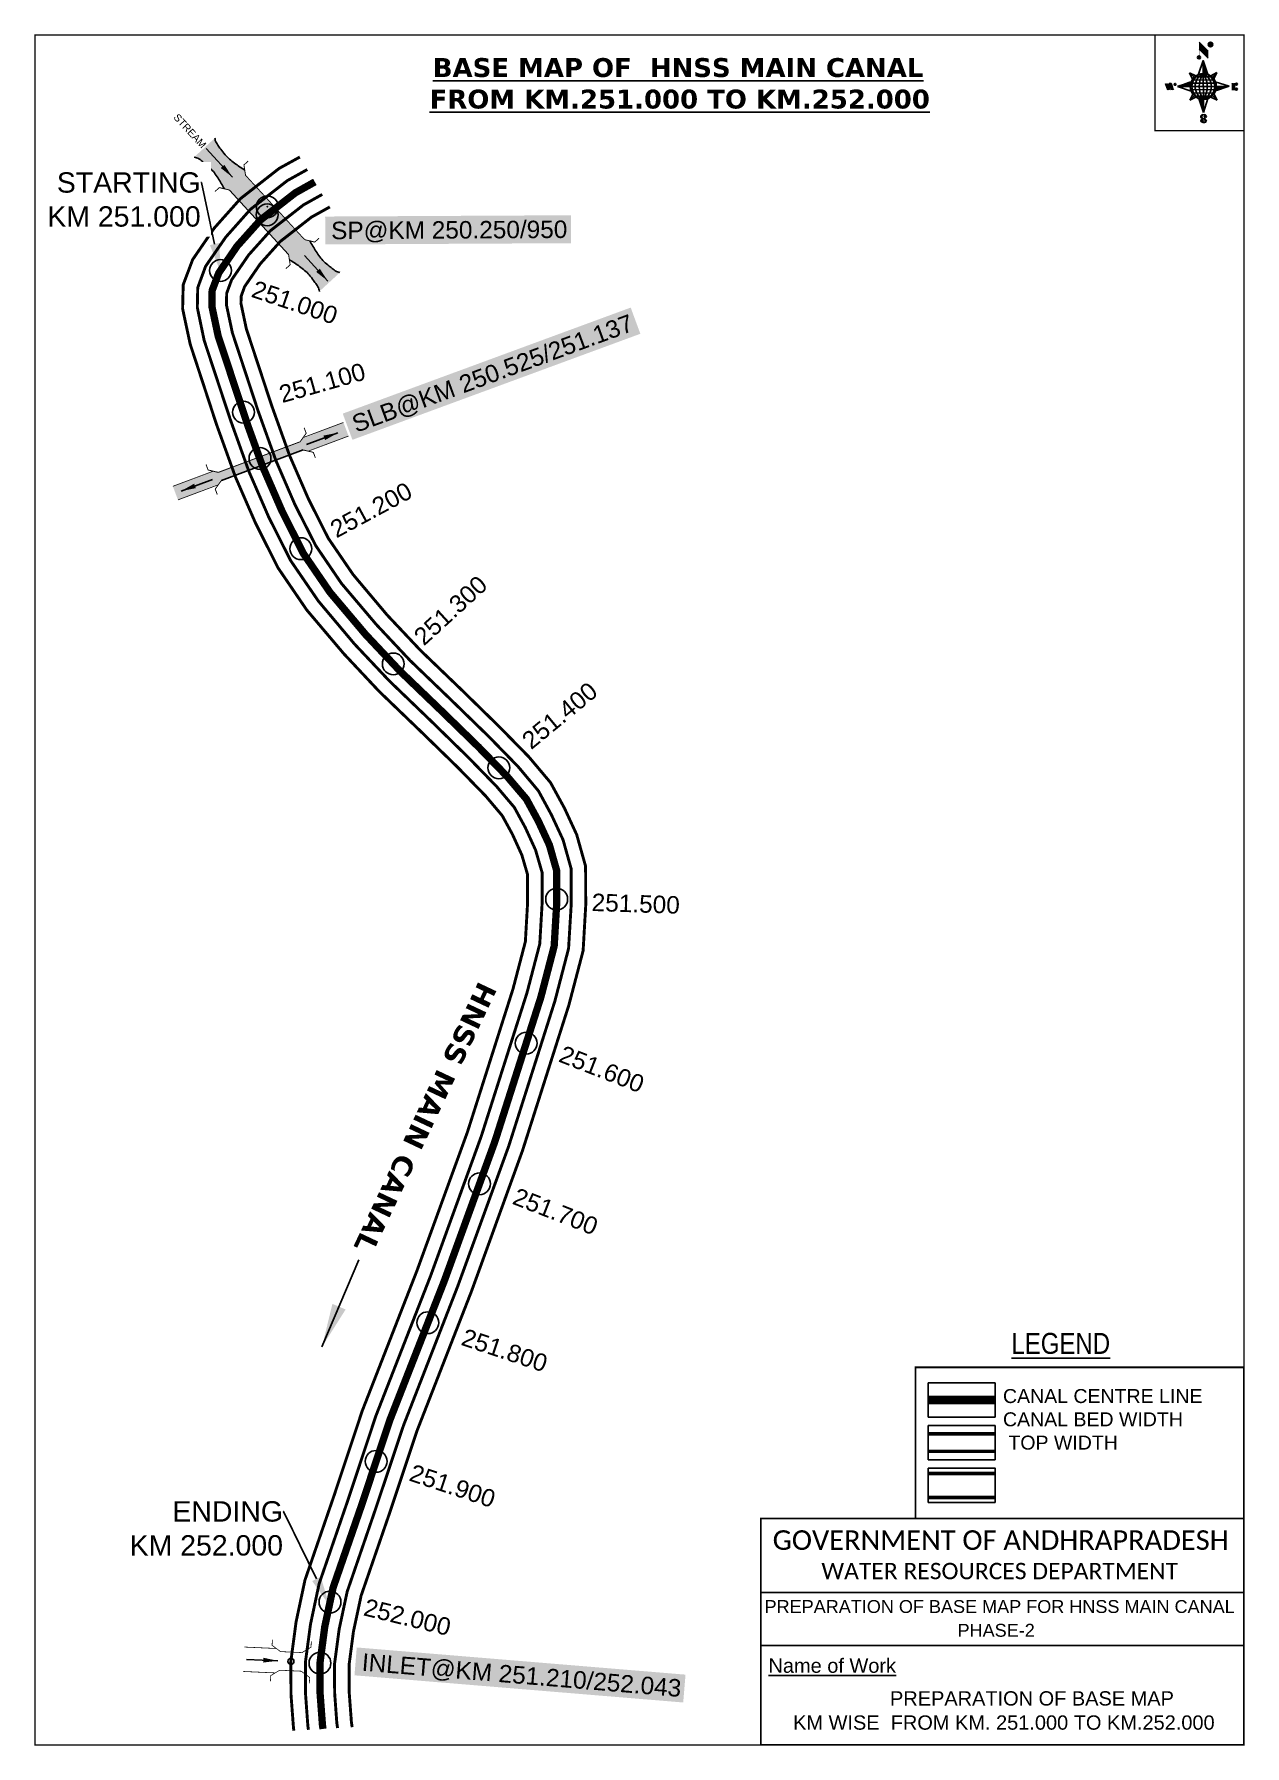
# Model space of a CAD drawing. Header units: inches. Extents: x 757667 to 758499, y 1614435 to 1615612.
import ezdxf
from ezdxf import colors
from ezdxf.entities.mleader import LeaderData, LeaderLine
from ezdxf.enums import TextEntityAlignment as Align
from ezdxf.math import Vec2, Vec3

# ---------------------------------------------------------------- set-up
doc = ezdxf.new("R2010")
doc.units = ezdxf.units.IN
doc.header["$LTSCALE"] = 15
doc.header["$MEASUREMENT"] = 0
doc.header["$PDMODE"] = 32
doc.header["$PDSIZE"] = 15
doc.linetypes.add('ACAD_ISO02W100', pattern=[15, 12, -3])
doc.linetypes.add('HIDDEN2', pattern=[0.1875, 0.125, -0.0625])
for name, color, linetype in [('AQUADUCT', 1, 'Continuous'), ('bord', 1, 'Continuous'), ('CANAL1', 7, 'Continuous'), ('CSMark', 72, 'Continuous'), ('DCBMS', 232, 'Continuous'), ('PAGE', 7, 'Continuous'), ('STRUCTURE', 5, 'Continuous'), ('TEXT', 6, 'Continuous')]:
    doc.layers.add(name, color=color, linetype=linetype)
doc.styles.add('ARIALN', font='ARIALN.TTF')
doc.styles.get("Standard").update_dxf_attribs({"font": 'arial.ttf'})
doc.dimstyles.get("Standard").update_dxf_attribs({"dimtxt": 20, "dimasz": 0.18, "dimexe": 0.18, "dimexo": 0.0625, "dimgap": 0.09, "dimtad": 0, "dimtih": 1, "dimtoh": 1, "dimdec": 4, "dimzin": 0, "dimdsep": 46, "dimtxsty": 'Standard', "dimcen": 0.09, "dimadec": 0, "dimazin": 0, "dimtfac": 1, "dimtdec": 4, "dimtofl": 0, "dimtmove": 0, "dimatfit": 3, "dimfxl": 1, "dimtolj": 1, "dimtzin": 0, "dimarcsym": 0})
pattern_1 = [(267.297113149, (-8720374.938, 50637915.138), (10.5367255337, -0.497431438), [])]
pattern_2 = [(357.297113149, (-8720374.938, 50637915.138), (0.497431438, 10.5367255337), [])]

# ---------------------------------------------------------------- blocks, each defined once
blk = doc.blocks.new('*X26')
at = {"color": 0, "linetype": 'Continuous'}
for p, q in [((6321.6, 240.5), (6322.3, 241.2)), ((6321.6, 240.3), (6322.3, 241)), ((6321.6, 240.1), (6322.3, 240.8)), ((6321.6, 239.9), (6322.4, 240.7)), ((6321.6, 239.8), (6322.4, 240.6)), ((6321.6, 239.6), (6322.5, 240.5)), ((6321.6, 239.4), (6322.5, 240.3)), ((6321.6, 239.2), (6322.6, 240.2)), ((6321.7, 239.1), (6322.6, 240.1)), ((6321.8, 240.8), (6322.4, 241.4)), ((6321.8, 239), (6322.7, 240)), ((6321.8, 239), (6322.8, 239.9)), ((6321.9, 238.9), (6322.9, 239.8)), ((6322, 238.8), (6323, 239.7)), ((6322.1, 241.3), (6322.4, 241.6)), ((6322.1, 238.7), (6323.1, 239.6)), ((6322.2, 238.6), (6323.1, 239.6)), ((6322.3, 238.5), (6323.2, 239.5)), ((6322.4, 238.5), (6323.3, 239.4)), ((6322.5, 238.4), (6323.4, 239.3)), ((6322.7, 238.4), (6323.6, 239.3)), ((6322.8, 238.3), (6323.7, 239.2)), ((6322.9, 238.3), (6323.8, 239.1)), ((6323.1, 238.2), (6323.9, 239.1)), ((6323.2, 238.2), (6324, 239)), ((6323.3, 238.2), (6324.2, 239)), ((6323.5, 238.1), (6324.3, 238.9)), ((6323.7, 238.1), (6324.4, 238.9)), ((6323.8, 238.1), (6324.6, 238.8)), ((6324.1, 238.2), (6324.7, 238.8)), ((6324.3, 238.3), (6324.9, 238.8)), ((6324.6, 238.3), (6325.1, 238.8)), ((6324.8, 238.4), (6325.2, 238.8)), ((6325.1, 238.5), (6325.4, 238.8)), ((6325.4, 238.6), (6325.6, 238.8))]:
    blk.add_line(p, q, dxfattribs=at)
blk = doc.blocks.new('*X25')
at = {"color": 0, "linetype": 'Continuous'}
for p, q in [((6324.4, 240.3), (6324.5, 240.4)), ((6324.6, 240.3), (6324.8, 240.5)), ((6324.7, 240.2), (6325, 240.5)), ((6324.8, 240.2), (6325.2, 240.6)), ((6325, 240.1), (6325.5, 240.6)), ((6325.1, 240.1), (6325.6, 240.6)), ((6325.2, 240), (6325.8, 240.6)), ((6325.3, 240), (6326, 240.6)), ((6325.4, 239.9), (6326.1, 240.6)), ((6325.5, 239.8), (6326.2, 240.5)), ((6325.6, 239.8), (6326.3, 240.5)), ((6325.7, 239.7), (6326.5, 240.4)), ((6325.9, 239.6), (6326.6, 240.3)), ((6326, 239.5), (6326.7, 240.3)), ((6326, 239.4), (6326.8, 240.2)), ((6326.1, 239.3), (6327, 240.2)), ((6326.2, 239.3), (6327.1, 240.1)), ((6326.3, 239.2), (6327.1, 240)), ((6326.4, 239.1), (6327.2, 239.9)), ((6326.5, 239), (6327.3, 239.8)), ((6326.5, 238.9), (6327.4, 239.7)), ((6326.6, 238.8), (6327.5, 239.6)), ((6326.7, 238.7), (6327.5, 239.5)), ((6326.8, 238.6), (6327.6, 239.4)), ((6326.8, 238.5), (6327.7, 239.3)), ((6326.8, 236.5), (6327.4, 237)), ((6326.9, 238.3), (6327.8, 239.2)), ((6326.9, 238.2), (6327.9, 239.1)), ((6326.9, 236.8), (6327.6, 237.4)), ((6327, 238.1), (6327.8, 239)), ((6327, 237.9), (6327.8, 238.8)), ((6327, 237.8), (6327.8, 238.6)), ((6327, 237.6), (6327.8, 238.4)), ((6327, 237.4), (6327.8, 238.2)), ((6327, 237.3), (6327.8, 238)), ((6327, 237.1), (6327.8, 237.9))]:
    blk.add_line(p, q, dxfattribs=at)
blk = doc.blocks.new('H')
at = {"layer": 'bord', "extrusion": (0.000427885, 0.004792, 0.999988)}
h = blk.add_hatch(dxfattribs=at)
h.set_pattern_fill('LINE', color=8, scale=84.387686, angle=-2.7029, style=0)
h.set_pattern_definition(pattern_2)
h.paths.add_polyline_path([(-492, 786, -0.090992), (-448, 775), (-486, 912)])
h = blk.add_hatch(dxfattribs=at)
h.set_pattern_fill('LINE', color=8, scale=84.387686, angle=-92.7029, style=0)
h.set_pattern_definition(pattern_1)
h.paths.add_polyline_path([(-625, 665, -0.090992), (-615, 710), (-751, 671)])
h = blk.add_hatch(dxfattribs=at)
h.set_pattern_fill('LINE', color=8, scale=84.387686, angle=-2.7029, style=0)
h.set_pattern_definition(pattern_2)
h.paths.add_polyline_path([(-504, 533, -0.090992), (-549, 543), (-510, 406)])
h = blk.add_hatch(dxfattribs=at)
h.set_pattern_fill('LINE', color=8, scale=84.387686, angle=-92.7029, style=0)
h.set_pattern_definition(pattern_1)
h.paths.add_polyline_path([(-246, 647), (-372, 653, -0.090992), (-382, 609)])
for p, q in [((-519, 1020, -1217), (-435, 927, -1216)), ((-516, 1087, -1217), (-432, 994, -1217)), ((-538, 774, -1216), (-487, 906, -1216)), ((-487, 906, -1216), (-493, 780, -1216)), ((-487, 906, -1216), (-448, 769, -1216)), ((-865, 701, -1215), (-847, 638, -1215)), ((-847, 700, -1215), (-829, 637, -1215)), ((-829, 699, -1215), (-811, 636, -1215)), ((-829, 699, -1215), (-811, 698, -1215)), ((-811, 698, -1215), (-794, 635, -1215)), ((-752, 665, -1215), (-615, 704, -1215)), ((-627, 794, -1216), (-567, 760, -1216)), ((-627, 794, -1216), (-584, 747, -1215)), ((-599, 731, -1215), (-627, 794, -1216)), ((-421, 753, -1216), (-359, 781, -1216)), ((-359, 781, -1216), (-405, 739, -1216)), ((-359, 781, -1216), (-392, 721, -1215)), ((-379, 693, -1215), (-246, 641, -1215)), ((-213, 669, -1215), (-217, 601, -1215)), ((-752, 665, -1215), (-625, 659, -1215)), ((-619, 614, -1215), (-752, 665, -1215)), ((-639, 526, -1214), (-606, 585, -1215)), ((-639, 526, -1214), (-593, 568, -1215)), ((-577, 553, -1215), (-639, 526, -1214)), ((-511, 400, -1214), (-549, 537, -1214)), ((-460, 533, -1215), (-511, 400, -1214)), ((-505, 527, -1214), (-511, 400, -1214)), ((-371, 513, -1214), (-431, 546, -1215)), ((-371, 513, -1214), (-414, 560, -1215)), ((-399, 576, -1215), (-371, 513, -1214)), ((-246, 641, -1215), (-383, 603, -1215)), ((-373, 647, -1215), (-246, 641, -1215)), ((-197, 600, -1215), (-194, 668, -1215))]:
    blk.add_line(p, q, dxfattribs=at)
at = {"layer": 'bord', "color": 8, "linetype": 'ByBlock', "extrusion": (0.000427885, 0.004792, 0.999988)}
for p, q in [((-375, 679, -1215), (-620, 691, -1215)), ((-386, 711, -1215), (-605, 722, -1215)), ((-411, 744, -1216), (-578, 752, -1216)), ((-493, 780, -1216), (-505, 527, -1214)), ((-373, 647, -1215), (-625, 659, -1215)), ((-378, 616, -1215), (-623, 628, -1215)), ((-392, 585, -1215), (-611, 595, -1215)), ((-420, 555, -1215), (-587, 562, -1215))]:
    blk.add_line(p, q, dxfattribs=at)
at = {"layer": 'bord', "extrusion": (0.000427885, 0.004792, 0.999988), "elevation": -1212}
for points, const_width in [([(-522, 960), (-516, 1093)], 1.61), ([(-434, 933), (-428, 1066)], 1.61), ([(-870, 707), (-846, 706)], 0.642), ([(-829, 643), (-821, 678)], 0.642), ([(-793, 641), (-782, 694)], 0.642), ([(-223, 676), (-174, 673)], 0.706), ([(-829, 643), (-855, 644)], 0.642), ([(-811, 642), (-784, 641)], 0.642), ([(-177, 605), (-226, 607)], 0.706), ([(-195, 645), (-185, 644)], 0.706)]:
    blk.add_lwpolyline(points, dxfattribs=dict(at, const_width=const_width))
for points, const_width in [([(-414, 1073, 1), (-398, 1058, 1)], 22.3), ([(-530, 950, 1), (-520, 939, 1)], 14.8), ([(-776, 697, 1), (-769, 690, 1)], 8.9), ([(-180, 618, 1), (-173, 611, 1)], 9.79), ([(-178, 667, 1), (-171, 660, 1)], 9.79), ([(-490, 362, 1), (-498, 369, 1)], 11.1), ([(-525, 322, 1), (-533, 329, 1)], 11.1)]:
    blk.add_lwpolyline(points, format="xyb", close=True, dxfattribs=dict(at, const_width=const_width))
for points in [[(-537, 317), (-531, 310), (-520, 307), (-505, 307), (-494, 310), (-486, 318), (-487, 326), (-491, 333), (-494, 336), (-503, 341), (-522, 347), (-530, 352), (-534, 355), (-537, 363), (-537, 373), (-530, 381), (-520, 384), (-504, 384), (-493, 380), (-487, 373)], [(-522, 348), (-526, 354), (-528, 361), (-528, 371), (-526, 375), (-521, 381), (-515, 384)], [(-505, 307), (-499, 312), (-497, 319), (-497, 327), (-501, 335), (-509, 343)]]:
    blk.add_lwpolyline(points, dxfattribs=at)
at = {"layer": 'bord', "extrusion": (0.000427885, 0.004792, 0.999988)}
for centre, radius in [((-406, 1065, -1212), 22.3), ((-525, 944, -1212), 14.8), ((-773, 694, -1212), 8.9), ((-498, 659, -1212), 127), ((-177, 615, -1212), 9.79), ((-174, 663, -1212), 9.79), ((-494, 365, -1212), 11.1), ((-529, 325, -1212), 11.1)]:
    blk.add_circle(centre, radius, dxfattribs=at)
at = {"layer": 'bord', "color": 8, "linetype": 'ByBlock', "extrusion": (0.000427885, 0.004792, 0.999988)}
for centre, radius, start, end in [((-482, 658, -1212), 128, 94.9254, 259.6691), ((-437, 656, -1212), 141, 113.2864, 241.308), ((-316, 651, -1212), 222, 142.5892, 212.0053), ((-560, 662, -1212), 141, 293.2864, 61.308), ((-681, 668, -1212), 222, 322.5892, 32.0053), ((-515, 660, -1212), 128, 274.9254, 79.6691)]:
    blk.add_arc(centre, radius, start, end, dxfattribs=at)
at = {"layer": 'bord', "extrusion": (0.000427885, 0.004792, 0.999988)}
for points in [[(-516, 1093, -1212), (-431, 1000, -1212), (-519, 1026, -1212), (-434, 933, -1212)], [(-864, 707, -1212), (-846, 706, -1212), (-846, 644, -1212), (-829, 643, -1212)], [(-829, 705, -1212), (-811, 704, -1212), (-811, 642, -1212), (-793, 641, -1212)], [(-193, 674, -1212), (-197, 606, -1212), (-213, 675, -1212), (-216, 607, -1212)]]:
    blk.add_solid(points, dxfattribs=at)
at = {"layer": 'bord', "extrusion": (0.000427885, 0.004792, 0.999988), "xscale": 7.977342409717546, "yscale": 7.977342408231451, "zscale": 7.977342408476333, "rotation": 138.0840426661453}
for name, p in [('*X25', (38301, -31929, -1212)), ('*X26', (38314, -31951, -1212))]:
    blk.add_blockref(name, p, dxfattribs=at)
blk = doc.blocks.new('IN')
at = {"layer": 'STRUCTURE', "color": 190, "const_width": 0.5}
for points in [[(763895.1, 1696672), (763895.1, 1696668), (763889.1, 1696664), (763881.7, 1696664), (763874.3, 1696664), (763868.3, 1696668), (763868.3, 1696672)], [(763871.3, 1696666), (763849.3, 1696666)], [(763871.3, 1696649.2), (763849.3, 1696649.2)], [(763868.3, 1696643.2), (763868.3, 1696647.2), (763874.3, 1696651.2), (763881.7, 1696651.2), (763881.7, 1696651.2), (763881.7, 1696651.2), (763889.1, 1696651.2), (763895.1, 1696647.2), (763895.1, 1696643.2)]]:
    blk.add_lwpolyline(points, dxfattribs=at)
at = {"layer": 'STRUCTURE', "color": 0}
blk.add_circle((763881.7, 1696657.6), 2.11, dxfattribs=at)
blk.add_leader([(763872.7, 1696657.6), (763851.2, 1696657.6)], dimstyle='Standard', override={"dimasz": 10, "dimgap": 0.09, "dimtad": 0}, dxfattribs=at)
blk = doc.blocks.new('SLB')
at = {"layer": 'STRUCTURE'}
h = blk.add_hatch(dxfattribs=at)
h.set_pattern_fill('DOTS', color=6, scale=20, angle=320.3722, style=0)
h.set_pattern_definition([(320.372247934, (-159.4327, -72.9564), (1.2786241598, 0.5641323054), [0, -1.25])])
h.paths.add_polyline_path([(769699.5, 1706871.1), (769699.5, 1706861.1), (769729.1, 1706861.1), (769732.1, 1706863.1), (769792.1, 1706863.1), (769795.1, 1706861.1), (769824.7, 1706861.1), (769824.7, 1706871.1), (769795.1, 1706871.1), (769792.1, 1706869.1), (769732.1, 1706869.1), (769729.1, 1706871.1)])
at = {"layer": 'STRUCTURE', "color": 6, "linetype": 'ACAD_ISO02W100', "ltscale": 0.5, "const_width": 0.5}
for points in [[(769699.5, 1706871.1), (769729.1, 1706871.1)], [(769795.1, 1706871.1), (769824.7, 1706871.1)], [(769699.5, 1706861.1), (769729.1, 1706861.1)], [(769795.1, 1706861.1), (769824.7, 1706861.1)]]:
    blk.add_lwpolyline(points, dxfattribs=at)
at = {"layer": 'STRUCTURE', "color": 6, "const_width": 0.628}
for points in [[(769726.1, 1706877.1), (769726.1, 1706873.1), (769732.1, 1706869.1), (769792.1, 1706869.1), (769798.1, 1706873.1), (769798.1, 1706877.1)], [(769726.1, 1706855.1), (769726.1, 1706859.1), (769732.1, 1706863.1), (769792.1, 1706863.1), (769798.1, 1706859.1), (769798.1, 1706855.1)]]:
    blk.add_lwpolyline(points, dxfattribs=at)
at = {"layer": 'STRUCTURE', "color": 6}
blk.add_lwpolyline([(769732.1, 1706863.1), (769792.1, 1706863.1)], dxfattribs=at)
blk.add_lwpolyline([(769732.1, 1706863.1), (769792.1, 1706863.1)], dxfattribs=at)
at = {"layer": 'STRUCTURE', "color": 0}
blk.add_circle((769762.1, 1706866.1), 1.24, dxfattribs=at)
for points in [[(769703.8, 1706866), (769726.7, 1706866)], [(769818.6, 1706865.8), (769795.7, 1706865.8)]]:
    blk.add_leader(points, dimstyle='Standard', override={"dimasz": 10, "dimgap": 0.09, "dimtad": 0}, dxfattribs=at)
blk = doc.blocks.new('SP')
at = {"layer": 'STRUCTURE'}
h = blk.add_hatch(dxfattribs=at)
h.set_pattern_fill('DASH', color=256, scale=8, style=0)
edge = h.paths.add_edge_path()
edge.add_spline(control_points=[(769825.7, 1706742.1), (769825.3, 1706741.8), (769823.8, 1706740.8), (769820.9, 1706740.3), (769817, 1706739.7), (769811.4, 1706738.9), (769804, 1706739.7), (769798.4, 1706741), (769795.6, 1706741.6)], knot_values=[0, 0, 0, 0, 1.613557, 5.24513, 8.624976, 13.470124, 22.190216, 30.746377, 30.746377, 30.746377, 30.746377], degree=3, periodic=0)
edge.add_line((769795.6, 1706741.6), (769792.6, 1706739.6))
edge.add_line((769792.6, 1706739.6), (769732.6, 1706739.6))
edge.add_line((769732.6, 1706739.6), (769729.6, 1706741.6))
edge.add_spline(control_points=[(769729.6, 1706741.6), (769726.9, 1706740.9), (769721.3, 1706739.5), (769713.9, 1706738.5), (769708.3, 1706739.1), (769704.4, 1706739.6), (769701.5, 1706740), (769700, 1706741), (769699.5, 1706741.3)], knot_values=[0, 0, 0, 0, 8.556161, 17.276253, 22.121402, 25.501247, 29.13282, 30.746377, 30.746377, 30.746377, 30.746377], degree=3, periodic=0)
edge.add_line((769699.5, 1706741.3), (769699.5, 1706722.1))
edge.add_spline(control_points=[(769699.5, 1706722.1), (769700, 1706722.4), (769701.4, 1706723.4), (769704.3, 1706724), (769708.2, 1706724.5), (769713.8, 1706725.3), (769721.2, 1706724.5), (769726.8, 1706723.3), (769729.6, 1706722.6)], knot_values=[0, 0, 0, 0, 1.613557, 5.24513, 8.624976, 13.470124, 22.190216, 30.746377, 30.746377, 30.746377, 30.746377], degree=3, periodic=0)
edge.add_line((769729.6, 1706722.6), (769732.6, 1706724.6))
edge.add_line((769732.6, 1706724.6), (769792.6, 1706724.6))
edge.add_line((769792.6, 1706724.6), (769795.6, 1706722.6))
edge.add_spline(control_points=[(769795.6, 1706722.6), (769798.4, 1706723.3), (769803.9, 1706724.8), (769811.3, 1706725.8), (769817, 1706725.1), (769820.9, 1706724.7), (769823.8, 1706724.2), (769825.2, 1706723.3), (769825.7, 1706723)], knot_values=[0, 0, 0, 0, 8.556161, 17.276253, 22.121402, 25.501247, 29.13282, 30.746377, 30.746377, 30.746377, 30.746377], degree=3, periodic=0)
edge.add_line((769825.7, 1706723), (769825.7, 1706742.1))
h.paths.add_polyline_path([(769764.2, 1706732.1, -1), (769761.1, 1706732.1, -1)], flags=0)
h.paths.add_polyline_path([(769761.1, 1706732.1, 1), (769764.2, 1706732.1, 1)], flags=16)
at = {"layer": 'STRUCTURE', "const_width": 0.628}
for points in [[(769726.6, 1706747.6), (769726.6, 1706743.6), (769732.6, 1706739.6), (769792.6, 1706739.6), (769798.6, 1706743.6), (769798.6, 1706747.6)], [(769726.6, 1706716.6), (769726.6, 1706720.6), (769732.6, 1706724.6), (769792.6, 1706724.6), (769798.6, 1706720.6), (769798.6, 1706716.6)]]:
    blk.add_lwpolyline(points, dxfattribs=at)
at = {"layer": 'STRUCTURE', "color": 3}
blk.add_lwpolyline([(769732.6, 1706724.6), (769792.6, 1706724.6)], dxfattribs=at)
blk.add_lwpolyline([(769732.6, 1706724.6), (769792.6, 1706724.6)], dxfattribs=at)
at = {"layer": 'STRUCTURE', "color": 0}
blk.add_circle((769762.6, 1706732.1), 1.55, dxfattribs=at)
at = {"layer": 'STRUCTURE'}
for points in [[(769699.5, 1706741.3), (769700.9, 1706740.5), (769704.4, 1706739.6), (769707.8, 1706739.2), (769712.6, 1706738.8), (769721.3, 1706739.7), (769729.6, 1706741.6)], [(769825.7, 1706742.1), (769824.3, 1706741.3), (769820.8, 1706740.3), (769817.5, 1706739.8), (769812.7, 1706739.2), (769804, 1706739.9), (769795.6, 1706741.6)], [(769699.5, 1706722.1), (769700.9, 1706723), (769704.4, 1706724), (769707.7, 1706724.5), (769712.5, 1706725), (769721.2, 1706724.4), (769729.6, 1706722.6)], [(769825.7, 1706723), (769824.3, 1706723.8), (769820.8, 1706724.7), (769817.4, 1706725.1), (769812.6, 1706725.5), (769803.9, 1706724.6), (769795.6, 1706722.6)]]:
    blk.add_spline(points, degree=3, dxfattribs=at)
at = {"layer": 'STRUCTURE', "color": 0}
blk.add_text('STREAM', height=5, dxfattribs=at).set_placement((769684.3, 1706732.1), align=Align.MIDDLE_CENTER)
for points in [[(769727.4, 1706732.1), (769700.8, 1706732.1)], [(769824.4, 1706732.1), (769800.5, 1706732.1)]]:
    blk.add_leader(points, dimstyle='Standard', override={"dimasz": 10, "dimgap": 0.09, "dimtad": 0}, dxfattribs=at)

msp = doc.modelspace()

# ---------------------------------------------------------------- linework, layer by layer
at = {"layer": 'CANAL1', "color": 200, "const_width": 2}
for points in [[(757849.4, 1615527.2), (757835.2, 1615519.4), (757808.6, 1615498.6), (757790.6, 1615478.4), (757775.7, 1615456.7), (757769.2, 1615439.4), (757768.8, 1615422.9), (757774, 1615398.6), (757792.1, 1615343.4), (757805.1, 1615307.3), (757818.9, 1615275.6), (757834.4, 1615244.8), (757854.1, 1615215.9), (757879.6, 1615185.8), (757903.9, 1615159.9), (757932.2, 1615132.7), (757958.1, 1615107.5), (757977.1, 1615088), (757988.5, 1615074.5), (757995.5, 1615061.7), (758002, 1615047.4), (758005.9, 1615034), (758005.9, 1615014.1), (758004.4, 1614987.9), (757995.9, 1614955.4), (757964.6, 1614857.1), (757929.9, 1614761.8), (757892.3, 1614665.5), (757872.8, 1614606.9), (757852.9, 1614549.1), (757846.8, 1614520.4), (757843.2, 1614493.2), (757843.3, 1614470.4), (757845, 1614447.6), (757845.3, 1614445.6)], [(757870, 1615492.9), (757857.4, 1615485.9), (757836, 1615469.2), (757822.1, 1615453.7), (757811.4, 1615438.1), (757809.1, 1615431.7), (757808.9, 1615426.6), (757812.6, 1615409.1), (757830, 1615356.4), (757842.3, 1615322.1), (757855.1, 1615292.6), (757868.9, 1615265.2), (757886, 1615240.2), (757909.4, 1615212.4), (757932.3, 1615188.1), (757960, 1615161.5), (757986.3, 1615135.8), (758006.8, 1615114.9), (758021.7, 1615097.2), (758031.3, 1615079.6), (758039.7, 1615061.4), (758045.8, 1615039.7), (758045.9, 1615013), (758044.1, 1614981.7), (758034.3, 1614944.3), (758002.4, 1614844.2), (757967.4, 1614747.7), (757930, 1614651.9), (757910.7, 1614594.1), (757891.5, 1614538.4), (757886.2, 1614513.6), (757883.2, 1614490.7), (757883.3, 1614472), (757884.8, 1614451.8), (757885.3, 1614448)]]:
    msp.add_lwpolyline(points, dxfattribs=at)
at = {"layer": 'CANAL1', "color": 5, "const_width": 2}
for points in [[(757854.5, 1615518.6), (757840.8, 1615511), (757815.4, 1615491.2), (757798.5, 1615472.2), (757784.6, 1615452.1), (757779.2, 1615437.4), (757778.9, 1615423.8), (757783.6, 1615401.2), (757801.6, 1615346.7), (757814.4, 1615311), (757827.9, 1615279.9), (757843, 1615249.9), (757862.1, 1615222), (757887, 1615192.4), (757911, 1615167), (757939.2, 1615139.9), (757965.1, 1615114.6), (757984.5, 1615094.7), (757996.8, 1615080.2), (758004.4, 1615066.2), (758011.4, 1615050.9), (758015.9, 1615035.4), (758015.9, 1615013.9), (758014.3, 1614986.4), (758005.5, 1614952.7), (757974, 1614853.9), (757939.3, 1614758.3), (757901.7, 1614662.1), (757882.3, 1614603.7), (757862.6, 1614546.5), (757856.7, 1614518.7), (757853.2, 1614492.6), (757853.3, 1614470.8), (757854.9, 1614448.7), (757855.3, 1614446.2)], [(757864.8, 1615501.5), (757851.9, 1615494.3), (757829.2, 1615476.6), (757814.2, 1615459.9), (757802.5, 1615442.8), (757799.1, 1615433.6), (757798.9, 1615425.7), (757803, 1615406.4), (757820.5, 1615353.2), (757833, 1615318.4), (757846, 1615288.3), (757860.3, 1615260.1), (757878, 1615234.1), (757902, 1615205.8), (757925.2, 1615181.1), (757953.1, 1615154.3), (757979.3, 1615128.8), (757999.4, 1615108.2), (758013.4, 1615091.5), (758022.3, 1615075.1), (758030.3, 1615057.9), (758035.8, 1615038.3), (758035.9, 1615013.3), (758034.1, 1614983.2), (758024.7, 1614947.1), (757993, 1614847.5), (757958, 1614751.3), (757920.6, 1614655.3), (757901.2, 1614597.3), (757881.9, 1614541.1), (757876.4, 1614515.3), (757873.2, 1614491.3), (757873.3, 1614471.6), (757874.8, 1614450.8), (757875.3, 1614447.4)]]:
    msp.add_lwpolyline(points, dxfattribs=at)
at = {"layer": 'CANAL1', "color": 1, "linetype": 'HIDDEN2', "ltscale": 8, "const_width": 5}
msp.add_lwpolyline([(757859.7, 1615510.1), (757846.3, 1615502.6), (757826.9, 1615487.5), (757822.3, 1615483.9), (757806.3, 1615466), (757794.8, 1615449.2), (757793.6, 1615447.4), (757789.1, 1615435.5), (757788.9, 1615424.7), (757793.3, 1615403.8), (757814, 1615341.6), (757823.7, 1615314.7), (757837, 1615284.1), (757851.6, 1615255), (757870.1, 1615228), (757894.5, 1615199.1), (757918.1, 1615174), (757946.1, 1615147.1), (757972.2, 1615121.7), (757991.9, 1615101.4), (758005.1, 1615085.9), (758013.4, 1615070.6), (758020.9, 1615054.4), (758025.9, 1615036.8), (758025.9, 1615013.6), (758024.2, 1614984.8), (758015.1, 1614949.9), (757983.5, 1614850.7), (757948.7, 1614754.8), (757911.1, 1614658.7), (757891.8, 1614600.5), (757872.2, 1614543.8), (757866.5, 1614517), (757863.2, 1614492), (757863.2, 1614491.9), (757863.3, 1614471.2), (757864.9, 1614449.7), (757865.3, 1614446.8)], dxfattribs=at)
at = {"layer": 'CANAL1', "color": 1, "linetype": 'HIDDEN2', "ltscale": 100, "const_width": 6, "elevation": -0.4}
msp.add_lwpolyline([(758327.3, 1614672.8), (758281.3, 1614672.8)], dxfattribs=at)
at = {"layer": 'CANAL1', "color": 5, "const_width": 2.4, "elevation": -0.4}
for points in [[(758327.3, 1614649.6), (758281.3, 1614649.6)], [(758327.3, 1614637.6), (758281.3, 1614637.6)]]:
    msp.add_lwpolyline(points, dxfattribs=at)
at = {"layer": 'CANAL1', "color": 200, "const_width": 2.4, "elevation": -0.4}
for points in [[(758327.3, 1614622.4), (758281.3, 1614622.4)], [(758327.3, 1614605.9), (758281.3, 1614605.9)]]:
    msp.add_lwpolyline(points, dxfattribs=at)
at = {"layer": 'CSMark', "color": 2}
for p in [(757827, 1615493), (757822, 1615320)]:
    msp.add_point(p, dxfattribs=at)
at = {"layer": 'CSMark', "color": 3}
for p in [(757826.9, 1615487.5), (757794.8, 1615449.2), (757810.6, 1615351.8), (757850.1, 1615258), (757913.6, 1615178.8), (757986.2, 1615107.4), (758025.9, 1615017.1), (758005, 1614918.1), (757972.9, 1614821.5), (757937.4, 1614726), (757901.8, 1614630.7), (757870.1, 1614534), (757863.2, 1614492)]:
    msp.add_point(p, dxfattribs=at)
at = {"layer": 'PAGE', "const_width": 1}
msp.add_lwpolyline([(758498.3, 1614435.8), (758498.3, 1615611.1), (757667.3, 1615611.1), (757667.3, 1614435.8), (758498.3, 1614435.8)], dxfattribs=at)
at = {"layer": 'PAGE'}
for points, const_width in [([(758498.3, 1615611.1), (758437.2, 1615611.1), (758437.2, 1615545.3), (758498.3, 1615545.3)], 1), ([(758272.5, 1614695.3), (758498.3, 1614695.3), (758498.3, 1614591.5), (758272.5, 1614591.5)], 1.2), ([(758166.2, 1614591.5), (758498.3, 1614591.5), (758498.3, 1614435.8), (758166.2, 1614435.8)], 1.2)]:
    msp.add_lwpolyline(points, close=True, dxfattribs=dict(at, const_width=const_width))
at = {"layer": 'PAGE', "elevation": -0.4}
for points in [[(758281.3, 1614684.6), (758327.3, 1614684.6), (758327.3, 1614661.1), (758281.3, 1614661.1)], [(758281.3, 1614655.3), (758327.3, 1614655.3), (758327.3, 1614631.8), (758281.3, 1614631.8)], [(758281.3, 1614626.1), (758327.3, 1614626.1), (758327.3, 1614602.5), (758281.3, 1614602.5)]]:
    msp.add_lwpolyline(points, close=True, dxfattribs=at)
at = {"layer": 'PAGE'}
for points in [[(758166.2, 1614540.5), (758498.3, 1614540.5)], [(758166.2, 1614504.1), (758498.3, 1614504.1)]]:
    msp.add_lwpolyline(points, dxfattribs=at)

# ---------------------------------------------------------------- block references
at = {"layer": 'AQUADUCT', "color": 1, "xscale": 0.0703495379661093, "yscale": 0.07034953800030053, "zscale": 0.07034953795990817, "rotation": 3.078330607406165}
msp.add_blockref('H', (758507.9, 1615531.7, 85.4), dxfattribs=at)
at = {"layer": 'STRUCTURE', "color": 0}
for name, p, rotation in [('SP', (-1019813.7, 1027726.4), 312.5721213863611), ('SLB', (635048.9, -253064.1), 20.51484438526225), ('IN', (-82882.2, -45429.4), 357.3770618514926)]:
    msp.add_blockref(name, p, dxfattribs=dict(at, rotation=rotation))

# ---------------------------------------------------------------- texts
at = {"layer": 'CANAL1', "insert": (757985.6, 1614956.3), "char_height": 14, "width": 205.129, "attachment_point": 1, "rotation": 244.7441}
msp.add_mtext('\\pi0.96322;{\\fVerdana|b1|i0|c0|p34;HNSS MAIN CANAL}', dxfattribs=at)
at = {"layer": 'CSMark', "color": 1}
for s, rotation, p in [('251.000', 341.3013, (757817.2, 1615437)), ('251.100', 15.8052, (757835.6, 1615363.8)), ('251.200', 28.3634, (757871.7, 1615270.3)), ('251.300', 42.4277, (757930.6, 1615195.2)), ('251.400', 39.4902, (758004.6, 1615124.1)), ('251.500', 358.1734, (758050, 1615015)), ('251.600', 338.6659, (758028.7, 1614911.3)), ('251.700', 338.6659, (757996.9, 1614813.5)), ('251.800', 341.6039, (757961.4, 1614716.6)), ('251.900', 341.6039, (757925.6, 1614623.4))]:
    msp.add_text(s, height=12, rotation=rotation, dxfattribs=at).set_placement(p, align=Align.MIDDLE_LEFT)
at = {"layer": 'CSMark', "color": 3}
msp.add_text('252.000', height=12, rotation=346.3426, dxfattribs=at).set_placement((757893.9, 1614530.8), align=Align.MIDDLE_LEFT)
at = {"layer": 'PAGE', "extrusion": (0.000201441, 0.004807, 0.999988), "style": 'ARIALN'}
msp.add_text('%%ULEGEND', height=14.4, rotation=359.9999, dxfattribs=at).set_placement((758372.4, 1614692.4, 7914.4), align=Align.MIDDLE)
at = {"layer": 'PAGE', "extrusion": (0.000201441, 0.004807, 0.999988)}
for s, height, p in [('PREPARATION OF BASE MAP FOR HNSS MAIN CANAL', 8.878, (758168.8, 1614507.1, 7913.5)), ('%%UName of Work', 9.822, (758171.5, 1614466, 7912.1))]:
    msp.add_text(s, height=height, rotation=359.9999, dxfattribs=at).set_placement(p)
for s, height, p in [('PHASE-2', 8.88, (758328, 1614495.2, 7913.4)), ('PREPARATION OF BASE MAP', 9.822, (758352.6, 1614448.4, 7912.2)), ('KM WISE  FROM KM. 251.000 TO KM.252.000', 9.822, (758333.3, 1614431.8, 7912.2))]:
    msp.add_text(s, height=height, rotation=359.9999, dxfattribs=at).set_placement(p, align=Align.MIDDLE_CENTER)
at = {"layer": 'PAGE', "extrusion": (0.000201441, 0.004807, 0.999988), "attachment_point": 1, "text_direction": (1, -1e-06, -0.000201)}
for s, insert, char_height, width in [('CANAL CENTRE LINE CANAL BED WIDTH {\\H2.3717x; }\\P TOP WIDTH{\\H1.9152x; }', (758332.7, 1614680.4, -0.4), 9.6, 168.926), ('\\pi3.5885;{\\fCalibri|b0|i0|c0|p34;\\H1.3333x;GOVERNMENT OF ANDHRAPRADESH\\P\\pi37.073;\\H0.83998x;WATER RESOURCES DEPARTMENT}', (758170.8, 1614583.3, -1.3), 10.059, 321.276)]:
    msp.add_mtext(s, dxfattribs=dict(at, insert=insert, char_height=char_height, width=width))
at = {"layer": 'STRUCTURE', "color": 5, "char_height": 12, "attachment_point": 1, "bg_fill": 1, "box_fill_scale": 1.3, "bg_fill_color": 7, "bg_fill_true_color": 16777215, "bg_fill_transparency": 4390977}
for s, insert, width, rotation in [('\\pi0.43653;SP@KM 250.250/950', (757870.4, 1615482.7), 161.727, 0.3019), ('\\pi0.43653;SLB@KM 250.525/251.137', (757883.5, 1615348.7), 203.719, 20.2156), ('\\pi0.84172;INLET@KM 251.210/252.043', (757891.8, 1614498.9), 219.542, 355.2759)]:
    msp.add_mtext(s, dxfattribs=dict(at, insert=insert, width=width, rotation=rotation))
at = {"layer": 'TEXT', "color": 1, "insert": (757919, 1615595.2), "char_height": 13, "width": 379.826, "attachment_point": 1}
msp.add_mtext('\\pi21.755;{\\fVerdana|b1|i0|c0|p34;\\LBASE MAP OF  HNSS MAIN CANAL \\P\\pi19.564;FROM KM.251.000 TO KM.252.000}', dxfattribs=at)

# ---------------------------------------------------------------- leaders
at = {"layer": 'CANAL1'}
msp.add_leader([(757864.6, 1614709.4), (757890, 1614769.3)], dimstyle='Standard', override={"dimasz": 30, "dimgap": 0.09, "dimtad": 0}, dxfattribs=at)

# ---------------------------------------------------------------- next in the draw order: leaders
at = {"layer": 'DCBMS', "color": 5}
ml = msp.add_multileader_mtext('Standard', dxfattribs=at)
ml.set_content('STARTING  \\PKM 251.000', color=5)
ml.set_leader_properties()
ml.build(insert=Vec2(0, 0))
ml.multileader.update_dxf_attribs({"dogleg_length": 0.36, "arrow_head_size": 20})
ctx = ml.context
ctx.base_point, ctx.char_height, ctx.arrow_head_size, ctx.landing_gap_size, ctx.plane_origin = Vec3(757678.1, 1615509.6), 14, 20, 0.09, Vec3(757821.7, 1615722)
ctx.text_align_type = 2
notes = []
notes.append((ctx, [(0, (1, 1, 0), (757781.7, 1615509.6), (-1, 0), 0.36, [(0, [(757795, 1615447.8)], 0, [])])]))
ctx.mtext.insert, ctx.mtext.width, ctx.mtext.alignment, ctx.mtext.flow_direction = Vec3(757781.2, 1615516.7), 104.672, 3, 5
ctx.mtext.has_bg_fill, ctx.mtext.bg_color, ctx.mtext.bg_scale_factor, ctx.mtext.bg_transparency, ctx.mtext.use_window_bg_color = 1, -1027028792, 1.5, 0, 1
ml = msp.add_multileader_mtext('Standard', dxfattribs=at)
ml.set_content('ENDING \\PKM 252.000', color=5)
ml.set_leader_properties()
ml.build(insert=Vec2(0, 0))
ml.multileader.update_dxf_attribs({"dogleg_length": 0.36, "arrow_head_size": 20})
ctx = ml.context
ctx.base_point, ctx.char_height, ctx.arrow_head_size, ctx.landing_gap_size, ctx.plane_origin = Vec3(757734.6, 1614596.2), 14, 20, 0.09, Vec3(757878.3, 1614808.5)
ctx.text_align_type = 2
notes.append((ctx, [(0, (1, 1, 0), (757838.2, 1614596.2), (-1, 0), 0.36, [(0, [(757869.6, 1614531.9)], 0, [])])]))
ctx.mtext.insert, ctx.mtext.width, ctx.mtext.alignment, ctx.mtext.flow_direction = Vec3(757837.8, 1614603.3), 109.049, 3, 5
ctx.mtext.has_bg_fill, ctx.mtext.bg_color, ctx.mtext.bg_scale_factor, ctx.mtext.bg_transparency, ctx.mtext.use_window_bg_color = 1, -1027028792, 1.5, 0, 1
for ctx, leaders in notes:
    for number, flags, end, landing, length, lines in leaders:
        leader = LeaderData()
        leader.index, (leader.has_last_leader_line, leader.has_dogleg_vector, leader.attachment_direction) = number, flags
        leader.last_leader_point, leader.dogleg_vector, leader.dogleg_length = Vec3(end), Vec3(landing), length
        for number, points, colour, breaks in lines:
            line = LeaderLine()
            line.index, line.vertices, line.color, line.breaks = number, Vec3.list(points), colors.encode_raw_color(colour), breaks
            leader.lines.append(line)
        ctx.leaders.append(leader)

doc.saveas('drawing.dxf')
